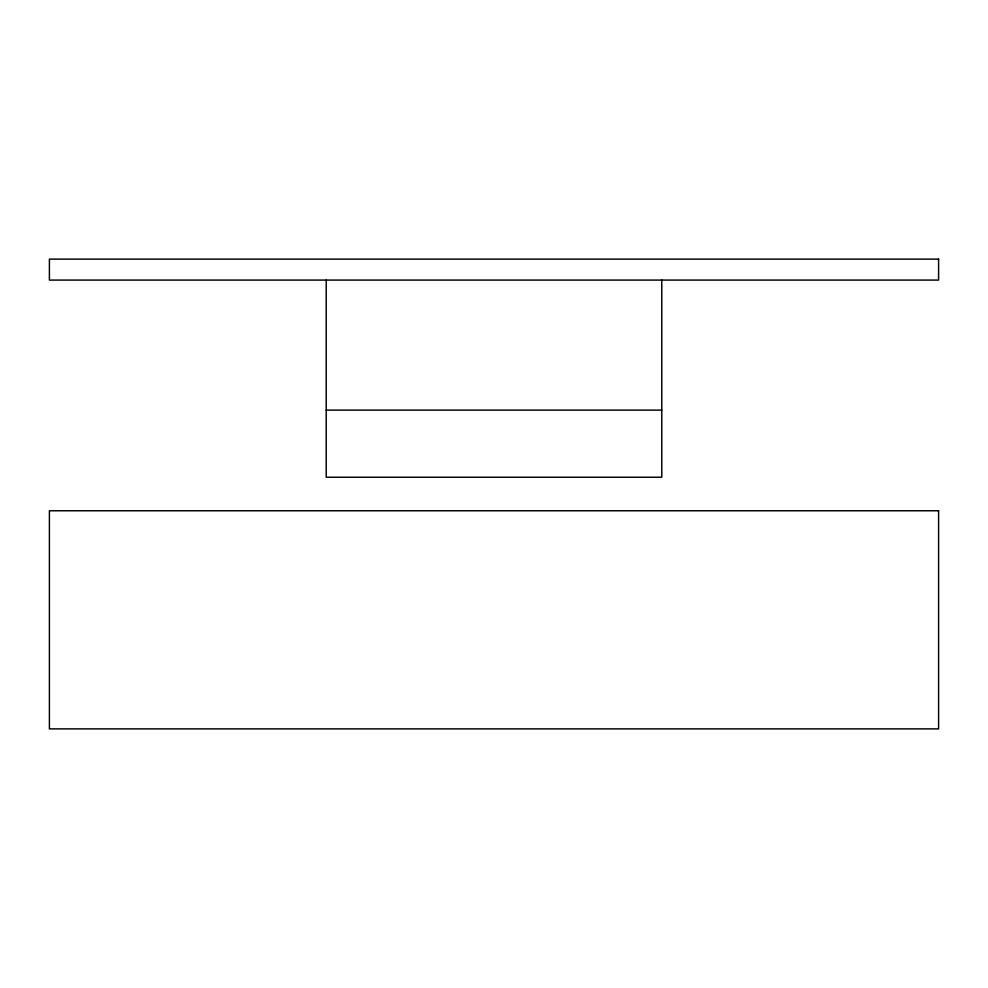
<?xml version="1.0" encoding="UTF-8"?>
<svg xmlns="http://www.w3.org/2000/svg" width="988" height="988" viewBox="0 0 988 988"><rect width="100%" height="100%" fill="white"/><g stroke="black" fill="none" stroke-linecap="round" stroke-linejoin="round"><path stroke-width="1.48" d="M326.225 410.119L661.775 410.119M661.775 280.086L661.775 477.229L326.225 477.229L326.225 280.086M938.6 259.115L49.4 259.115L49.4 280.086L938.6 280.086L938.6 259.115M938.6 510.771L49.4 510.771L49.4 728.885L938.6 728.885L938.6 510.771"/></g></svg>
